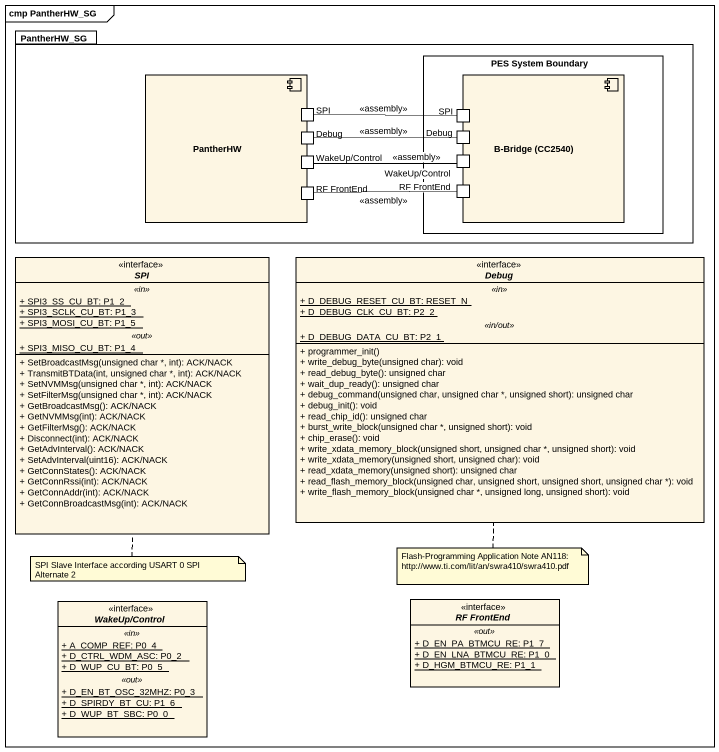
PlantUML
@startuml
mainframe cmp PantherHW_SG
allowmixing
hide circle
hide empty members
skinparam classAttributeIconSize 0
package PantherHW_SG {
  component PantherHW {
    port SPI
    port Debug
    port "WakeUp/Control" as WakeUp_Control
    port "RF FrontEnd" as RF_FrontEnd
  }
  rectangle "PES System Boundary" as PES_System_Boundary {
    component "B-Bridge (CC2540)" as B_Bridge_CC2540 {
      port "SPI" as SPI_2
      port "Debug" as Debug_2
      port "WakeUp/Control" as WakeUp_Control_2
      port "RF FrontEnd" as RF_FrontEnd_2
    }
  }
}
interface "SPI" as SPI_3 {
  .. <<in>> ..
  {static} + SPI3_SS_CU_BT: P1_2
  {static} + SPI3_SCLK_CU_BT: P1_3
  {static} + SPI3_MOSI_CU_BT: P1_5
  .. <<out>> ..
  {static} + SPI3_MISO_CU_BT: P1_4
  --
  + SetBroadcastMsg(unsigned char *, int): ACK/NACK
  + TransmitBTData(int, unsigned char *, int): ACK/NACK
  + SetNVMMsg(unsigned char *, int): ACK/NACK
  + SetFilterMsg(unsigned char *, int): ACK/NACK
  + GetBroadcastMsg(): ACK/NACK
  + GetNVMMsg(int): ACK/NACK
  + GetFilterMsg(): ACK/NACK
  + Disconnect(int): ACK/NACK
  + GetAdvInterval(): ACK/NACK
  + SetAdvInterval(uint16): ACK/NACK
  + GetConnStates(): ACK/NACK
  + GetConnRssi(int): ACK/NACK
  + GetConnAddr(int): ACK/NACK
  + GetConnBroadcastMsg(int): ACK/NACK
}
interface "Debug" as Debug_3 {
  .. <<in>> ..
  {static} + D_DEBUG_RESET_CU_BT: RESET_N
  {static} + D_DEBUG_CLK_CU_BT: P2_2
  .. <<in/out>> ..
  {static} + D_DEBUG_DATA_CU_BT: P2_1
  --
  + programmer_init()
  + write_debug_byte(unsigned char): void
  + read_debug_byte(): unsigned char
  + wait_dup_ready(): unsigned char
  + debug_command(unsigned char, unsigned char *, unsigned short): unsigned char
  + debug_init(): void
  + read_chip_id(): unsigned char
  + burst_write_block(unsigned char *, unsigned short): void
  + chip_erase(): void
  + write_xdata_memory_block(unsigned short, unsigned char *, unsigned short): void
  + write_xdata_memory(unsigned short, unsigned char): void
  + read_xdata_memory(unsigned short): unsigned char
  + read_flash_memory_block(unsigned char, unsigned short, unsigned short, unsigned char *): void
  + write_flash_memory_block(unsigned char *, unsigned long, unsigned short): void
}
interface "WakeUp/Control" as WakeUp_Control_3 {
  .. <<in>> ..
  {static} + A_COMP_REF: P0_4
  {static} + D_CTRL_WDM_ASC: P0_2
  {static} + D_WUP_CU_BT: P0_5
  .. <<out>> ..
  {static} + D_EN_BT_OSC_32MHZ: P0_3
  {static} + D_SPIRDY_BT_CU: P1_6
  {static} + D_WUP_BT_SBC: P0_0
}
interface "RF FrontEnd" as RF_FrontEnd_3 {
  .. <<out>> ..
  {static} + D_EN_PA_BTMCU_RE: P1_7
  {static} + D_EN_LNA_BTMCU_RE: P1_0
  {static} + D_HGM_BTMCU_RE: P1_1
}
SPI_2 -left- SPI : <<assembly>>
Debug_2 -left- Debug : <<assembly>>
WakeUp_Control_2 -left- WakeUp_Control : <<assembly>>
RF_FrontEnd_2 -left- RF_FrontEnd : <<assembly>>
note bottom of SPI_3 : SPI Slave Interface according USART 0 SPI Alternate 2
note bottom of Debug_3
  Flash-Programming Application Note AN118:
  http://www.ti.com/lit/an/swra410/swra410.pdf
end note
@enduml
